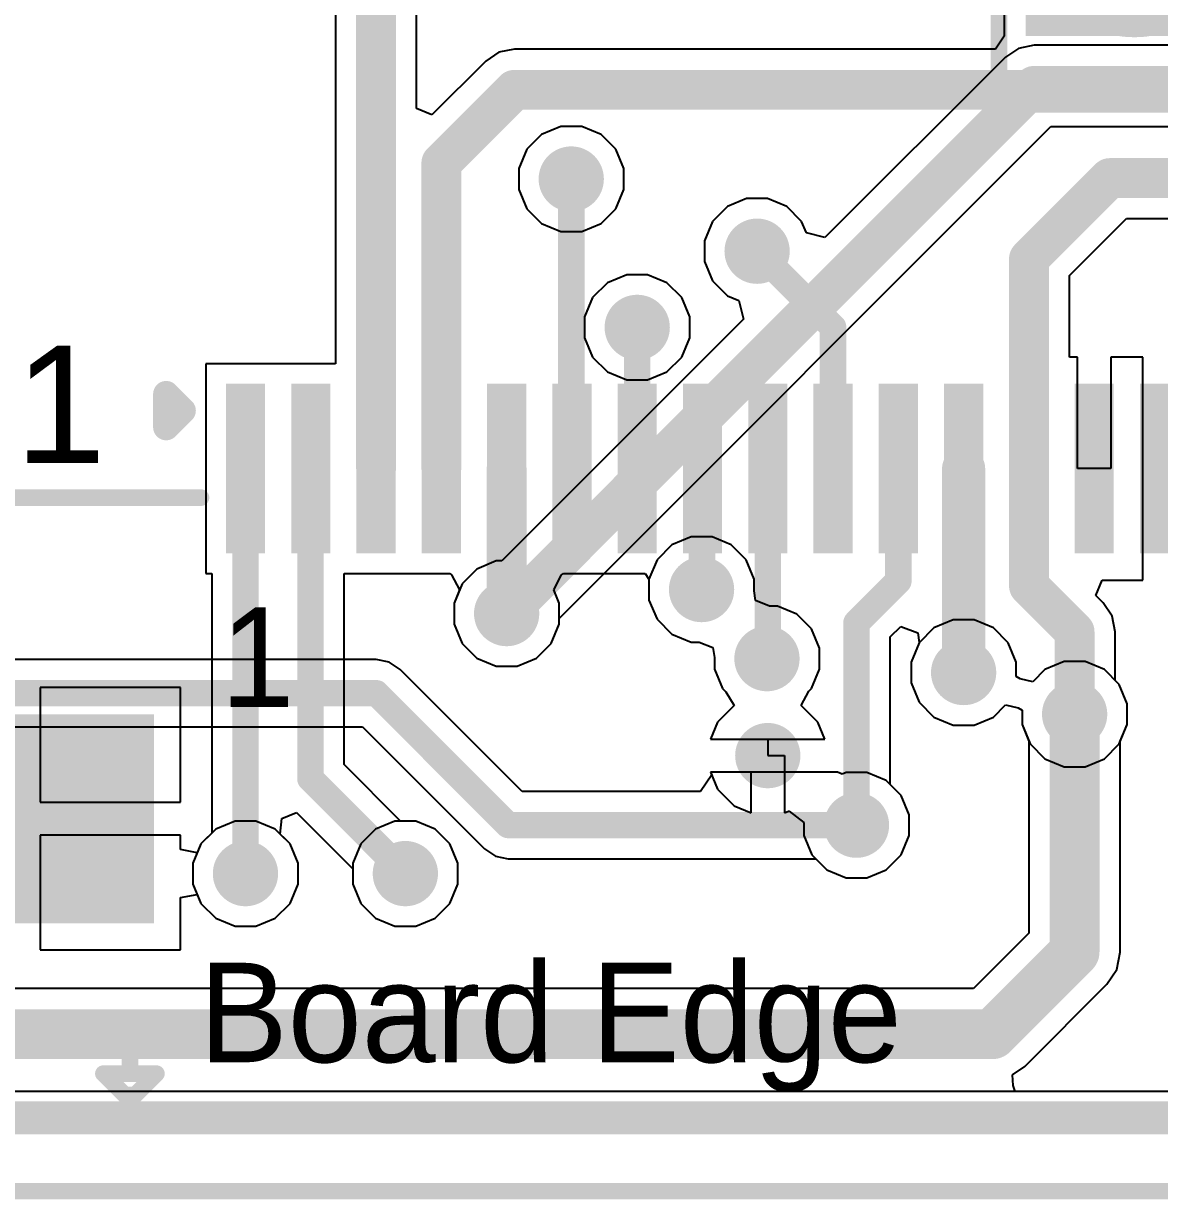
# Model space of a CAD drawing. Header units: millimetres. Extents: x 0 to 1.74, y -0.02 to 0.58.
# Drawn here: x 0.8878 to 1.2303, y -0.0246 to 0.3298 of the extents above; entities that cross this region are included whole.
import ezdxf

# ---------------------------------------------------------------- set-up
doc = ezdxf.new("R2010")
doc.units = ezdxf.units.MM
doc.header["$MEASUREMENT"] = 0
for name, color, linetype in [('BottomLayer', 5, 'Continuous'), ('BottomSolder', 6, 'Continuous'), ('Mechanical1', 6, 'Continuous'), ('Mechanical2', 216, 'Continuous'), ('PadHoleLayer', 156, 'Continuous'), ('TopLayer', 1, 'Continuous'), ('TopOverlay', 2, 'Continuous'), ('TopPaste', 8, 'Continuous'), ('TopSolder', 216, 'Continuous'), ('ViaHoleLayer', 16, 'Continuous')]:
    doc.layers.add(name, color=color, linetype=linetype)
doc.styles.add('Arial', font='arial.ttf', dxfattribs={"height": 0.2})

# ---------------------------------------------------------------- blocks, each defined once
blk = doc.blocks.new('ICS_43434_2')
at = {"layer": 'BottomSolder'}
h = blk.add_hatch(color=6, dxfattribs=at)
edge = h.paths.add_edge_path()
edge.add_arc((0, -0.02764), 0.02018, 0, 360)
at = {"layer": 'PadHoleLayer'}
h = blk.add_hatch(color=156, dxfattribs=at)
edge = h.paths.add_edge_path()
edge.add_arc((0, -0.02764), 0.02018, 0, 360)
at = {"layer": 'TopLayer'}
for points in [[(-0.04724, 0.06429), (-0.02362, 0.06429), (-0.02362, 0.04374), (-0.04724, 0.04374)], [(-0.01181, 0.06429), (0.01181, 0.06429), (0.01181, 0.04374), (-0.01181, 0.04374)], [(0.02362, 0.06429), (0.04724, 0.06429), (0.04724, 0.04374), (0.02362, 0.04374)], [(-0.04724, 0.03193), (-0.02362, 0.03193), (-0.02362, 0.01138), (-0.04724, 0.01138)], [(0.02362, 0.03193), (0.04724, 0.03193), (0.04724, 0.01138), (0.02362, 0.01138)], [(-0.00258, -0.05205), (0.00136, -0.05205), (0.00136, -0.05598), (-0.00258, -0.05598)]]:
    blk.add_hatch(color=1, dxfattribs=at).paths.add_polyline_path(points)
h = blk.add_hatch(color=1, dxfattribs=at)
edge = h.paths.add_edge_path()
edge.add_arc((0, -0.02764), 0.03199, 0, 360)
at = {"layer": 'TopPaste'}
for points in [[(-0.04528, 0.06232), (-0.02559, 0.06232), (-0.02559, 0.04571), (-0.04528, 0.04571)], [(-0.00984, 0.06232), (0.00984, 0.06232), (0.00984, 0.04571), (-0.00984, 0.04571)], [(0.02559, 0.06232), (0.04528, 0.06232), (0.04528, 0.04571), (0.02559, 0.04571)], [(-0.04528, 0.02996), (-0.02559, 0.02996), (-0.02559, 0.01335), (-0.04528, 0.01335)], [(0.02559, 0.02996), (0.04528, 0.02996), (0.04528, 0.01335), (0.02559, 0.01335)]]:
    blk.add_hatch(color=8, dxfattribs=at).paths.add_polyline_path(points)
at = {"layer": 'TopSolder'}
for points in [[(-0.04724, 0.06429), (-0.02362, 0.06429), (-0.02362, 0.04374), (-0.04724, 0.04374)], [(-0.01181, 0.06429), (0.01181, 0.06429), (0.01181, 0.04374), (-0.01181, 0.04374)], [(0.02362, 0.06429), (0.04724, 0.06429), (0.04724, 0.04374), (0.02362, 0.04374)], [(-0.04724, 0.03193), (-0.02362, 0.03193), (-0.02362, 0.01138), (-0.04724, 0.01138)], [(0.02362, 0.03193), (0.04724, 0.03193), (0.04724, 0.01138), (0.02362, 0.01138)]]:
    blk.add_hatch(color=216, dxfattribs=at).paths.add_polyline_path(points)
h = blk.add_hatch(color=216, dxfattribs=at)
edge = h.paths.add_edge_path()
edge.add_arc((0, -0.02764), 0.02018, 0, 360)
at = {"layer": 'TopOverlay', "const_width": 0.005}
for points in [[(0.05217, 0.06933), (-0.05217, 0.06933)], [(-0.05217, -0.06846), (-0.05217, 0.06933)], [(0.05217, -0.06846), (0.05217, 0.06933)], [(-0.058, 0.054), (-0.063, 0.059)], [(-0.063, 0.049), (-0.063, 0.059)], [(-0.063, 0.049), (-0.058, 0.054)], [(0.05217, -0.06846), (-0.05217, -0.06846)]]:
    blk.add_lwpolyline(points, dxfattribs=at)
at = {"layer": 'TopOverlay', "const_width": 0.0025}
for points in [[(-0.05342, 0.06933, 1), (-0.05092, 0.06933, 1)], [(-0.05342, 0.06933, 1), (-0.05092, 0.06933, 1)], [(0.05092, 0.06933, 1), (0.05342, 0.06933, 1)], [(0.05092, 0.06933, 1), (0.05342, 0.06933, 1)], [(-0.06425, 0.059, 1), (-0.06175, 0.059, 1)], [(-0.06425, 0.059, 1), (-0.06175, 0.059, 1)], [(-0.05925, 0.054, 1), (-0.05675, 0.054, 1)], [(-0.05925, 0.054, 1), (-0.05675, 0.054, 1)], [(-0.06425, 0.049, 1), (-0.06175, 0.049, 1)], [(-0.06425, 0.049, 1), (-0.06175, 0.049, 1)], [(-0.05342, -0.06846, 1), (-0.05092, -0.06846, 1)], [(-0.05342, -0.06846, 1), (-0.05092, -0.06846, 1)], [(0.05092, -0.06846, 1), (0.05342, -0.06846, 1)], [(0.05092, -0.06846, 1), (0.05342, -0.06846, 1)]]:
    blk.add_lwpolyline(points, format="xyb", close=True, dxfattribs=at)
blk = doc.blocks.new('AFC01_S15FCC_00_25')
at = {"layer": 'TopLayer'}
for points in [[(-0.13189, 0.02717), (-0.1437, 0.02717), (-0.1437, 0.07835), (-0.13189, 0.07835)], [(-0.1122, 0.02717), (-0.12402, 0.02717), (-0.12402, 0.07835), (-0.1122, 0.07835)], [(-0.09252, 0.02717), (-0.10433, 0.02717), (-0.10433, 0.07835), (-0.09252, 0.07835)], [(-0.07283, 0.02717), (-0.08465, 0.02717), (-0.08465, 0.07835), (-0.07283, 0.07835)], [(-0.05315, 0.02717), (-0.06496, 0.02717), (-0.06496, 0.07835), (-0.05315, 0.07835)], [(-0.03346, 0.02717), (-0.04528, 0.02717), (-0.04528, 0.07835), (-0.03346, 0.07835)], [(-0.01378, 0.02717), (-0.02559, 0.02717), (-0.02559, 0.07835), (-0.01378, 0.07835)], [(0.00591, 0.02717), (-0.00591, 0.02717), (-0.00591, 0.07835), (0.00591, 0.07835)], [(0.02559, 0.02717), (0.01378, 0.02717), (0.01378, 0.07835), (0.02559, 0.07835)], [(0.04528, 0.02717), (0.03346, 0.02717), (0.03346, 0.07835), (0.04528, 0.07835)], [(0.06496, 0.02717), (0.05315, 0.02717), (0.05315, 0.07835), (0.06496, 0.07835)], [(0.08465, 0.02717), (0.07283, 0.02717), (0.07283, 0.07835), (0.08465, 0.07835)], [(0.10433, 0.02717), (0.09252, 0.02717), (0.09252, 0.07835), (0.10433, 0.07835)], [(0.12402, 0.02717), (0.1122, 0.02717), (0.1122, 0.07835), (0.12402, 0.07835)], [(0.1437, 0.02717), (0.13189, 0.02717), (0.13189, 0.07835), (0.1437, 0.07835)], [(-0.16535, -0.08425), (-0.24409, -0.08425), (-0.24409, -0.02126), (-0.16535, -0.02126)], [(0.16535, -0.02126), (0.24409, -0.02126), (0.24409, -0.08425), (0.16535, -0.08425)]]:
    blk.add_hatch(color=1, dxfattribs=at).paths.add_polyline_path(points)
at = {"layer": 'TopPaste'}
for points in [[(-0.13189, 0.02717), (-0.1437, 0.02717), (-0.1437, 0.07835), (-0.13189, 0.07835)], [(-0.1122, 0.02717), (-0.12402, 0.02717), (-0.12402, 0.07835), (-0.1122, 0.07835)], [(-0.09252, 0.02717), (-0.10433, 0.02717), (-0.10433, 0.07835), (-0.09252, 0.07835)], [(-0.07283, 0.02717), (-0.08465, 0.02717), (-0.08465, 0.07835), (-0.07283, 0.07835)], [(-0.05315, 0.02717), (-0.06496, 0.02717), (-0.06496, 0.07835), (-0.05315, 0.07835)], [(-0.03346, 0.02717), (-0.04528, 0.02717), (-0.04528, 0.07835), (-0.03346, 0.07835)], [(-0.01378, 0.02717), (-0.02559, 0.02717), (-0.02559, 0.07835), (-0.01378, 0.07835)], [(0.00591, 0.02717), (-0.00591, 0.02717), (-0.00591, 0.07835), (0.00591, 0.07835)], [(0.02559, 0.02717), (0.01378, 0.02717), (0.01378, 0.07835), (0.02559, 0.07835)], [(0.04528, 0.02717), (0.03346, 0.02717), (0.03346, 0.07835), (0.04528, 0.07835)], [(0.06496, 0.02717), (0.05315, 0.02717), (0.05315, 0.07835), (0.06496, 0.07835)], [(0.08465, 0.02717), (0.07283, 0.02717), (0.07283, 0.07835), (0.08465, 0.07835)], [(0.10433, 0.02717), (0.09252, 0.02717), (0.09252, 0.07835), (0.10433, 0.07835)], [(0.12402, 0.02717), (0.1122, 0.02717), (0.1122, 0.07835), (0.12402, 0.07835)], [(0.1437, 0.02717), (0.13189, 0.02717), (0.13189, 0.07835), (0.1437, 0.07835)], [(-0.16535, -0.08425), (-0.24409, -0.08425), (-0.24409, -0.02126), (-0.16535, -0.02126)], [(0.16535, -0.02126), (0.24409, -0.02126), (0.24409, -0.08425), (0.16535, -0.08425)]]:
    blk.add_hatch(color=8, dxfattribs=at).paths.add_polyline_path(points)
at = {"layer": 'TopSolder'}
for points in [[(-0.13189, 0.02717), (-0.1437, 0.02717), (-0.1437, 0.07835), (-0.13189, 0.07835)], [(-0.1122, 0.02717), (-0.12402, 0.02717), (-0.12402, 0.07835), (-0.1122, 0.07835)], [(-0.09252, 0.02717), (-0.10433, 0.02717), (-0.10433, 0.07835), (-0.09252, 0.07835)], [(-0.07283, 0.02717), (-0.08465, 0.02717), (-0.08465, 0.07835), (-0.07283, 0.07835)], [(-0.05315, 0.02717), (-0.06496, 0.02717), (-0.06496, 0.07835), (-0.05315, 0.07835)], [(-0.03346, 0.02717), (-0.04528, 0.02717), (-0.04528, 0.07835), (-0.03346, 0.07835)], [(-0.01378, 0.02717), (-0.02559, 0.02717), (-0.02559, 0.07835), (-0.01378, 0.07835)], [(0.00591, 0.02717), (-0.00591, 0.02717), (-0.00591, 0.07835), (0.00591, 0.07835)], [(0.02559, 0.02717), (0.01378, 0.02717), (0.01378, 0.07835), (0.02559, 0.07835)], [(0.04528, 0.02717), (0.03346, 0.02717), (0.03346, 0.07835), (0.04528, 0.07835)], [(0.06496, 0.02717), (0.05315, 0.02717), (0.05315, 0.07835), (0.06496, 0.07835)], [(0.08465, 0.02717), (0.07283, 0.02717), (0.07283, 0.07835), (0.08465, 0.07835)], [(0.10433, 0.02717), (0.09252, 0.02717), (0.09252, 0.07835), (0.10433, 0.07835)], [(0.12402, 0.02717), (0.1122, 0.02717), (0.1122, 0.07835), (0.12402, 0.07835)], [(0.1437, 0.02717), (0.13189, 0.02717), (0.13189, 0.07835), (0.1437, 0.07835)], [(-0.16535, -0.08425), (-0.24409, -0.08425), (-0.24409, -0.02126), (-0.16535, -0.02126)], [(0.16535, -0.02126), (0.24409, -0.02126), (0.24409, -0.08425), (0.16535, -0.08425)]]:
    blk.add_hatch(color=216, dxfattribs=at).paths.add_polyline_path(points)
at = {"layer": 'Mechanical1', "const_width": 0.005}
blk.add_lwpolyline([(-0.23228, -0.165), (0.23228, -0.165)], dxfattribs=at)
at = {"layer": 'Mechanical1', "const_width": 0.0025}
for points in [[(-0.23353, -0.165, 1), (-0.23103, -0.165, 1)], [(0.23103, -0.165, 1), (0.23353, -0.165, 1)]]:
    blk.add_lwpolyline(points, format="xyb", close=True, dxfattribs=at)
at = {"layer": 'TopOverlay'}
for points, const_width in [([(-0.1617, 0.07522), (-0.1567, 0.07022)], 0.00787), ([(-0.1617, 0.06522), (-0.1617, 0.07522)], 0.00787), ([(-0.1617, 0.06522), (-0.1567, 0.07022)], 0.00787), ([(-0.23121, 0.044), (-0.15121, 0.044)], 0.005), ([(-0.23121, 0.001), (-0.23121, 0.044)], 0.005), ([(0.15121, 0.044), (0.23121, 0.044)], 0.005), ([(0.23121, 0.001), (0.23121, 0.044)], 0.005), ([(-0.17264, -0.12157), (-0.16564, -0.11457)], 0.005), ([(-0.16564, -0.11457), (-0.15764, -0.11457)], 0.005), ([(-0.17264, -0.12957), (-0.17264, -0.12157)], 0.005), ([(-0.18064, -0.12957), (-0.17421, -0.136)], 0.005), ([(-0.18064, -0.12957), (-0.17264, -0.12957)], 0.005), ([(-0.17264, -0.12957), (-0.16464, -0.12957)], 0.005), ([(-0.17106, -0.136), (-0.16464, -0.12957)], 0.005), ([(-0.17421, -0.136), (-0.17106, -0.136)], 0.005), ([(-0.21421, -0.143), (0.19828, -0.143)], 0.005)]:
    blk.add_lwpolyline(points, dxfattribs=dict(at, const_width=const_width))
for points, const_width in [([(-0.16367, 0.07522, 1), (-0.15973, 0.07522, 1)], 0.00394), ([(-0.16367, 0.07522, 1), (-0.15973, 0.07522, 1)], 0.00394), ([(-0.15867, 0.07022, 1), (-0.15473, 0.07022, 1)], 0.00394), ([(-0.15867, 0.07022, 1), (-0.15473, 0.07022, 1)], 0.00394), ([(-0.16367, 0.06522, 1), (-0.15973, 0.06522, 1)], 0.00394), ([(-0.16367, 0.06522, 1), (-0.15973, 0.06522, 1)], 0.00394), ([(-0.23246, 0.044, 1), (-0.22996, 0.044, 1)], 0.0025), ([(-0.23246, 0.044, 1), (-0.22996, 0.044, 1)], 0.0025), ([(-0.15246, 0.044, 1), (-0.14996, 0.044, 1)], 0.0025), ([(0.14996, 0.044, 1), (0.15246, 0.044, 1)], 0.0025), ([(0.22996, 0.044, 1), (0.23246, 0.044, 1)], 0.0025), ([(0.22996, 0.044, 1), (0.23246, 0.044, 1)], 0.0025), ([(-0.23246, 0.001, 1), (-0.22996, 0.001, 1)], 0.0025), ([(0.22996, 0.001, 1), (0.23246, 0.001, 1)], 0.0025), ([(-0.16689, -0.11457, 1), (-0.16439, -0.11457, 1)], 0.0025), ([(-0.16689, -0.11457, 1), (-0.16439, -0.11457, 1)], 0.0025), ([(-0.15889, -0.11457, 1), (-0.15639, -0.11457, 1)], 0.0025), ([(-0.17389, -0.12157, 1), (-0.17139, -0.12157, 1)], 0.0025), ([(-0.17389, -0.12157, 1), (-0.17139, -0.12157, 1)], 0.0025), ([(-0.18189, -0.12957, 1), (-0.17939, -0.12957, 1)], 0.0025), ([(-0.18189, -0.12957, 1), (-0.17939, -0.12957, 1)], 0.0025), ([(-0.17389, -0.12957, 1), (-0.17139, -0.12957, 1)], 0.0025), ([(-0.17389, -0.12957, 1), (-0.17139, -0.12957, 1)], 0.0025), ([(-0.17389, -0.12957, 1), (-0.17139, -0.12957, 1)], 0.0025), ([(-0.16589, -0.12957, 1), (-0.16339, -0.12957, 1)], 0.0025), ([(-0.16589, -0.12957, 1), (-0.16339, -0.12957, 1)], 0.0025), ([(-0.17546, -0.136, 1), (-0.17296, -0.136, 1)], 0.0025), ([(-0.17546, -0.136, 1), (-0.17296, -0.136, 1)], 0.0025), ([(-0.17231, -0.136, 1), (-0.16981, -0.136, 1)], 0.0025), ([(-0.17231, -0.136, 1), (-0.16981, -0.136, 1)], 0.0025), ([(-0.21546, -0.143, 1), (-0.21296, -0.143, 1)], 0.0025), ([(0.19703, -0.143, 1), (0.19953, -0.143, 1)], 0.0025)]:
    blk.add_lwpolyline(points, format="xyb", close=True, dxfattribs=dict(at, const_width=const_width))
for s, p in [('1', (-0.14531, -0.0191)), ('Board Edge ', (-0.15179, -0.12614))]:
    blk.add_text(s, height=0.03, dxfattribs=at).set_placement(p)

msp = doc.modelspace()

# ---------------------------------------------------------------- hatches: boundary and pattern name
at = {"layer": 'BottomLayer'}
h = msp.add_hatch(color=5, dxfattribs=at)
edge = h.paths.add_edge_path()
edge.add_arc((1.05295, 0.28292), 0.00984, 0, 360)
h = msp.add_hatch(color=5, dxfattribs=at)
edge = h.paths.add_edge_path()
edge.add_arc((1.10899, 0.26117), 0.00984, 0, 360)
h = msp.add_hatch(color=5, dxfattribs=at)
edge = h.paths.add_edge_path()
edge.add_arc((1.07284, 0.23821), 0.00984, 0, 360)
h = msp.add_hatch(color=5, dxfattribs=at)
edge = h.paths.add_edge_path()
edge.add_arc((1.09224, 0.15921), 0.00984, 0, 360)
h = msp.add_hatch(color=5, dxfattribs=at)
edge = h.paths.add_edge_path()
edge.add_arc((1.03347, 0.15197), 0.00984, 0, 360)
h = msp.add_hatch(color=5, dxfattribs=at)
edge = h.paths.add_edge_path()
edge.add_arc((1.11196, 0.13839), 0.00984, 0, 360)
h = msp.add_hatch(color=5, dxfattribs=at)
edge = h.paths.add_edge_path()
edge.add_arc((1.17126, 0.13421), 0.00984, 0, 360)
h = msp.add_hatch(color=5, dxfattribs=at)
edge = h.paths.add_edge_path()
edge.add_arc((1.20473, 0.12165), 0.00984, 0, 360)
h = msp.add_hatch(color=5, dxfattribs=at)
edge = h.paths.add_edge_path()
edge.add_arc((1.11221, 0.10917), 0.00984, 0, 360)
h = msp.add_hatch(color=5, dxfattribs=at)
edge = h.paths.add_edge_path()
edge.add_arc((1.13895, 0.08821), 0.00984, 0, 360)
h = msp.add_hatch(color=5, dxfattribs=at)
edge = h.paths.add_edge_path()
edge.add_arc((0.95472, 0.07361), 0.00984, 0, 360)
h = msp.add_hatch(color=5, dxfattribs=at)
edge = h.paths.add_edge_path()
edge.add_arc((1.00293, 0.07361), 0.00984, 0, 360)
at = {"layer": 'BottomSolder'}
h = msp.add_hatch(color=6, dxfattribs=at)
edge = h.paths.add_edge_path()
edge.add_arc((1.05295, 0.28292), 0.00591, 0, 360)
h = msp.add_hatch(color=6, dxfattribs=at)
edge = h.paths.add_edge_path()
edge.add_arc((1.10899, 0.26117), 0.00591, 0, 360)
h = msp.add_hatch(color=6, dxfattribs=at)
edge = h.paths.add_edge_path()
edge.add_arc((1.07284, 0.23821), 0.00591, 0, 360)
h = msp.add_hatch(color=6, dxfattribs=at)
edge = h.paths.add_edge_path()
edge.add_arc((1.09224, 0.15921), 0.00591, 0, 360)
h = msp.add_hatch(color=6, dxfattribs=at)
edge = h.paths.add_edge_path()
edge.add_arc((1.03347, 0.15197), 0.00591, 0, 360)
h = msp.add_hatch(color=6, dxfattribs=at)
edge = h.paths.add_edge_path()
edge.add_arc((1.11196, 0.13839), 0.00591, 0, 360)
h = msp.add_hatch(color=6, dxfattribs=at)
edge = h.paths.add_edge_path()
edge.add_arc((1.17126, 0.13421), 0.00591, 0, 360)
h = msp.add_hatch(color=6, dxfattribs=at)
edge = h.paths.add_edge_path()
edge.add_arc((1.20473, 0.12165), 0.00591, 0, 360)
h = msp.add_hatch(color=6, dxfattribs=at)
edge = h.paths.add_edge_path()
edge.add_arc((1.11221, 0.10917), 0.00591, 0, 360)
h = msp.add_hatch(color=6, dxfattribs=at)
edge = h.paths.add_edge_path()
edge.add_arc((1.13895, 0.08821), 0.00591, 0, 360)
h = msp.add_hatch(color=6, dxfattribs=at)
edge = h.paths.add_edge_path()
edge.add_arc((0.95472, 0.07361), 0.00591, 0, 360)
h = msp.add_hatch(color=6, dxfattribs=at)
edge = h.paths.add_edge_path()
edge.add_arc((1.00293, 0.07361), 0.00591, 0, 360)
at = {"layer": 'TopLayer'}
msp.add_hatch(color=1, dxfattribs=at).paths.add_polyline_path([(1.19, 0.326), (1.255, 0.326), (1.255, 0.362), (1.19, 0.362)])
h = msp.add_hatch(color=1, dxfattribs=at)
edge = h.paths.add_edge_path()
edge.add_arc((1.05295, 0.28292), 0.00984, 0, 360)
h = msp.add_hatch(color=1, dxfattribs=at)
edge = h.paths.add_edge_path()
edge.add_arc((1.10899, 0.26117), 0.00984, 0, 360)
h = msp.add_hatch(color=1, dxfattribs=at)
edge = h.paths.add_edge_path()
edge.add_arc((1.07284, 0.23821), 0.00984, 0, 360)
h = msp.add_hatch(color=1, dxfattribs=at)
edge = h.paths.add_edge_path()
edge.add_arc((1.09224, 0.15921), 0.00984, 0, 360)
h = msp.add_hatch(color=1, dxfattribs=at)
edge = h.paths.add_edge_path()
edge.add_arc((1.03347, 0.15197), 0.00984, 0, 360)
h = msp.add_hatch(color=1, dxfattribs=at)
edge = h.paths.add_edge_path()
edge.add_arc((1.11196, 0.13839), 0.00984, 0, 360)
h = msp.add_hatch(color=1, dxfattribs=at)
edge = h.paths.add_edge_path()
edge.add_arc((1.17126, 0.13421), 0.00984, 0, 360)
h = msp.add_hatch(color=1, dxfattribs=at)
edge = h.paths.add_edge_path()
edge.add_arc((1.20473, 0.12165), 0.00984, 0, 360)
h = msp.add_hatch(color=1, dxfattribs=at)
edge = h.paths.add_edge_path()
edge.add_arc((1.11221, 0.10917), 0.00984, 0, 360)
h = msp.add_hatch(color=1, dxfattribs=at)
edge = h.paths.add_edge_path()
edge.add_arc((1.13895, 0.08821), 0.00984, 0, 360)
h = msp.add_hatch(color=1, dxfattribs=at)
edge = h.paths.add_edge_path()
edge.add_arc((0.95472, 0.07361), 0.00984, 0, 360)
h = msp.add_hatch(color=1, dxfattribs=at)
edge = h.paths.add_edge_path()
edge.add_arc((1.00293, 0.07361), 0.00984, 0, 360)
at = {"layer": 'TopSolder'}
h = msp.add_hatch(color=216, dxfattribs=at)
edge = h.paths.add_edge_path()
edge.add_arc((1.05295, 0.28292), 0.00591, 0, 360)
h = msp.add_hatch(color=216, dxfattribs=at)
edge = h.paths.add_edge_path()
edge.add_arc((1.10899, 0.26117), 0.00591, 0, 360)
h = msp.add_hatch(color=216, dxfattribs=at)
edge = h.paths.add_edge_path()
edge.add_arc((1.07284, 0.23821), 0.00591, 0, 360)
h = msp.add_hatch(color=216, dxfattribs=at)
edge = h.paths.add_edge_path()
edge.add_arc((1.09224, 0.15921), 0.00591, 0, 360)
h = msp.add_hatch(color=216, dxfattribs=at)
edge = h.paths.add_edge_path()
edge.add_arc((1.03347, 0.15197), 0.00591, 0, 360)
h = msp.add_hatch(color=216, dxfattribs=at)
edge = h.paths.add_edge_path()
edge.add_arc((1.11196, 0.13839), 0.00591, 0, 360)
h = msp.add_hatch(color=216, dxfattribs=at)
edge = h.paths.add_edge_path()
edge.add_arc((1.17126, 0.13421), 0.00591, 0, 360)
h = msp.add_hatch(color=216, dxfattribs=at)
edge = h.paths.add_edge_path()
edge.add_arc((1.20473, 0.12165), 0.00591, 0, 360)
h = msp.add_hatch(color=216, dxfattribs=at)
edge = h.paths.add_edge_path()
edge.add_arc((1.11221, 0.10917), 0.00591, 0, 360)
h = msp.add_hatch(color=216, dxfattribs=at)
edge = h.paths.add_edge_path()
edge.add_arc((1.13895, 0.08821), 0.00591, 0, 360)
h = msp.add_hatch(color=216, dxfattribs=at)
edge = h.paths.add_edge_path()
edge.add_arc((0.95472, 0.07361), 0.00591, 0, 360)
h = msp.add_hatch(color=216, dxfattribs=at)
edge = h.paths.add_edge_path()
edge.add_arc((1.00293, 0.07361), 0.00591, 0, 360)
at = {"layer": 'ViaHoleLayer'}
h = msp.add_hatch(color=16, dxfattribs=at)
edge = h.paths.add_edge_path()
edge.add_arc((1.05295, 0.28292), 0.00591, 0, 360)
h = msp.add_hatch(color=16, dxfattribs=at)
edge = h.paths.add_edge_path()
edge.add_arc((1.10899, 0.26117), 0.00591, 0, 360)
h = msp.add_hatch(color=16, dxfattribs=at)
edge = h.paths.add_edge_path()
edge.add_arc((1.07284, 0.23821), 0.00591, 0, 360)
h = msp.add_hatch(color=16, dxfattribs=at)
edge = h.paths.add_edge_path()
edge.add_arc((1.09224, 0.15921), 0.00591, 0, 360)
h = msp.add_hatch(color=16, dxfattribs=at)
edge = h.paths.add_edge_path()
edge.add_arc((1.03347, 0.15197), 0.00591, 0, 360)
h = msp.add_hatch(color=16, dxfattribs=at)
edge = h.paths.add_edge_path()
edge.add_arc((1.11196, 0.13839), 0.00591, 0, 360)
h = msp.add_hatch(color=16, dxfattribs=at)
edge = h.paths.add_edge_path()
edge.add_arc((1.17126, 0.13421), 0.00591, 0, 360)
h = msp.add_hatch(color=16, dxfattribs=at)
edge = h.paths.add_edge_path()
edge.add_arc((1.20473, 0.12165), 0.00591, 0, 360)
h = msp.add_hatch(color=16, dxfattribs=at)
edge = h.paths.add_edge_path()
edge.add_arc((1.11221, 0.10917), 0.00591, 0, 360)
h = msp.add_hatch(color=16, dxfattribs=at)
edge = h.paths.add_edge_path()
edge.add_arc((1.13895, 0.08821), 0.00591, 0, 360)
h = msp.add_hatch(color=16, dxfattribs=at)
edge = h.paths.add_edge_path()
edge.add_arc((0.95472, 0.07361), 0.00591, 0, 360)
h = msp.add_hatch(color=16, dxfattribs=at)
edge = h.paths.add_edge_path()
edge.add_arc((1.00293, 0.07361), 0.00591, 0, 360)

# ---------------------------------------------------------------- linework, layer by layer
at = {"layer": 'BottomLayer'}
for p, q in [((1.19249, 0.32324), (1.18781, 0.3223)), ((1.28973, 0.32324), (1.19249, 0.32324)), ((1.18384, 0.31965), (1.12945, 0.26527)), ((1.18781, 0.3223), (1.18384, 0.31965)), ((1.0498, 0.29877), (1.04398, 0.29635)), ((1.04931, 0.15051), (1.19756, 0.29876)), ((1.0561, 0.29877), (1.0498, 0.29877)), ((1.06193, 0.29635), (1.0561, 0.29877)), ((1.19756, 0.29876), (1.2948, 0.29876)), ((1.04398, 0.29635), (1.03952, 0.2919)), ((1.06638, 0.2919), (1.06193, 0.29635)), ((1.03952, 0.2919), (1.03711, 0.28607)), ((1.0688, 0.28607), (1.06638, 0.2919)), ((1.03711, 0.28607), (1.03711, 0.27977)), ((1.0688, 0.27977), (1.0688, 0.28607)), ((1.03711, 0.27977), (1.03952, 0.27395)), ((1.06638, 0.27395), (1.0688, 0.27977)), ((1.10584, 0.27702), (1.10002, 0.27461)), ((1.11214, 0.27702), (1.10584, 0.27702)), ((1.11797, 0.27461), (1.11214, 0.27702)), ((1.03952, 0.27395), (1.04398, 0.26949)), ((1.06193, 0.26949), (1.06638, 0.27395)), ((1.10002, 0.27461), (1.09556, 0.27015)), ((1.12242, 0.27015), (1.11797, 0.27461)), ((1.04398, 0.26949), (1.0498, 0.26708)), ((1.0561, 0.26708), (1.06193, 0.26949)), ((1.09556, 0.27015), (1.09315, 0.26433)), ((1.12384, 0.26672), (1.12242, 0.27015)), ((1.0498, 0.26708), (1.0561, 0.26708)), ((1.12945, 0.26527), (1.12384, 0.26672)), ((1.09315, 0.26433), (1.09315, 0.25802)), ((1.09315, 0.25802), (1.09556, 0.2522)), ((1.06386, 0.25164), (1.0594, 0.24719)), ((1.06968, 0.25406), (1.06386, 0.25164)), ((1.07599, 0.25406), (1.06968, 0.25406)), ((1.08181, 0.25164), (1.07599, 0.25406)), ((1.08627, 0.24719), (1.08181, 0.25164)), ((1.09556, 0.2522), (1.10002, 0.24774)), ((1.0594, 0.24719), (1.05699, 0.24137)), ((1.08868, 0.24137), (1.08627, 0.24719)), ((1.10002, 0.24774), (1.10344, 0.24633)), ((1.10344, 0.24633), (1.1049, 0.24071)), ((1.05699, 0.24137), (1.05699, 0.23506)), ((1.08868, 0.23506), (1.08868, 0.24137)), ((1.1049, 0.24071), (1.032, 0.16782)), ((1.05699, 0.23506), (1.0594, 0.22924)), ((1.08627, 0.22924), (1.08868, 0.23506)), ((1.0594, 0.22924), (1.06386, 0.22478)), ((1.08181, 0.22478), (1.08627, 0.22924)), ((1.06386, 0.22478), (1.06968, 0.22237)), ((1.07599, 0.22237), (1.08181, 0.22478)), ((1.06968, 0.22237), (1.07599, 0.22237)), ((1.08909, 0.17506), (1.08326, 0.17264)), ((1.09539, 0.17506), (1.08909, 0.17506)), ((1.10121, 0.17264), (1.09539, 0.17506)), ((1.08326, 0.17264), (1.07881, 0.16819)), ((1.10567, 0.16819), (1.10121, 0.17264)), ((1.03031, 0.16782), (1.02449, 0.1654)), ((1.032, 0.16782), (1.03031, 0.16782)), ((1.07881, 0.16819), (1.07639, 0.16237)), ((1.10808, 0.16237), (1.10567, 0.16819)), ((1.02449, 0.1654), (1.02003, 0.16095)), ((1.02003, 0.16095), (1.01762, 0.15513)), ((1.07639, 0.16237), (1.07639, 0.15606)), ((1.10808, 0.15885), (1.10808, 0.16237)), ((1.07639, 0.15606), (1.07881, 0.15024)), ((1.10855, 0.15588), (1.10808, 0.15885)), ((1.01762, 0.15513), (1.01762, 0.14882)), ((1.1127, 0.15423), (1.10855, 0.15588)), ((1.11511, 0.15423), (1.1127, 0.15423)), ((1.12093, 0.15182), (1.11511, 0.15423)), ((1.04931, 0.14882), (1.04931, 0.15051)), ((1.07881, 0.15024), (1.08326, 0.14578)), ((1.12539, 0.14736), (1.12093, 0.15182)), ((1.16811, 0.15006), (1.16229, 0.14764)), ((1.17441, 0.15006), (1.16811, 0.15006)), ((1.18023, 0.14764), (1.17441, 0.15006)), ((1.01762, 0.14882), (1.02003, 0.143)), ((1.0469, 0.143), (1.04931, 0.14882)), ((1.08326, 0.14578), (1.08909, 0.14337)), ((1.1278, 0.14154), (1.12539, 0.14736)), ((1.16229, 0.14764), (1.15783, 0.14319)), ((1.18469, 0.14319), (1.18023, 0.14764)), ((1.02003, 0.143), (1.02449, 0.13854)), ((1.04244, 0.13854), (1.0469, 0.143)), ((1.08909, 0.14337), (1.0915, 0.14337)), ((1.0915, 0.14337), (1.09565, 0.14172)), ((1.15783, 0.14319), (1.15542, 0.13737)), ((1.1871, 0.13737), (1.18469, 0.14319)), ((1.02449, 0.13854), (1.03031, 0.13613)), ((1.03662, 0.13613), (1.04244, 0.13854)), ((1.09565, 0.14172), (1.09612, 0.13875)), ((1.09612, 0.13875), (1.09612, 0.13524)), ((1.1278, 0.13524), (1.1278, 0.14154)), ((0.99417, 0.13813), (0.86824, 0.13813)), ((0.99804, 0.13736), (0.99417, 0.13813)), ((1.00133, 0.13516), (0.99804, 0.13736)), ((1.03815, 0.09835), (1.00133, 0.13516)), ((1.03031, 0.13613), (1.03662, 0.13613)), ((1.09612, 0.13524), (1.09853, 0.12941)), ((1.12539, 0.12941), (1.1278, 0.13524)), ((1.15542, 0.13737), (1.15542, 0.13106)), ((1.1871, 0.13297), (1.1871, 0.13737)), ((1.19575, 0.13509), (1.1921, 0.13144)), ((1.20157, 0.1375), (1.19575, 0.13509)), ((1.20788, 0.1375), (1.20157, 0.1375)), ((1.2137, 0.13509), (1.20788, 0.1375)), ((1.21816, 0.13063), (1.2137, 0.13509)), ((1.18828, 0.13231), (1.1871, 0.13297)), ((1.1921, 0.13144), (1.18828, 0.13231)), ((1.09853, 0.12941), (1.0996, 0.12834)), ((1.0996, 0.12834), (1.1021, 0.1243)), ((1.12231, 0.1243), (1.12456, 0.12858)), ((1.12456, 0.12858), (1.12539, 0.12941)), ((1.15542, 0.13106), (1.15783, 0.12524)), ((1.22057, 0.12481), (1.21816, 0.13063)), ((1.1021, 0.1243), (1.09708, 0.11928)), ((1.12733, 0.11928), (1.12231, 0.1243)), ((1.15783, 0.12524), (1.16229, 0.12078)), ((1.18023, 0.12078), (1.18388, 0.12443)), ((1.18388, 0.12443), (1.1877, 0.12356)), ((1.22057, 0.1185), (1.22057, 0.12481)), ((1.16229, 0.12078), (1.16811, 0.11837)), ((1.17441, 0.11837), (1.18023, 0.12078)), ((1.1877, 0.12356), (1.18888, 0.1229)), ((1.18888, 0.1229), (1.18888, 0.1185)), ((0.81641, 0.11787), (0.98997, 0.11787)), ((0.98997, 0.11787), (1.02679, 0.08105)), ((1.09708, 0.11928), (1.09496, 0.11417)), ((1.12945, 0.11417), (1.12733, 0.11928)), ((1.16811, 0.11837), (1.17441, 0.11837)), ((1.18888, 0.1185), (1.19096, 0.11349)), ((1.21849, 0.11349), (1.22057, 0.1185)), ((1.09496, 0.11417), (1.12945, 0.11417)), ((1.19096, 0.11349), (1.19096, 0.05569)), ((1.21849, 0.04999), (1.21849, 0.11349)), ((1.09531, 0.10335), (1.09197, 0.09835)), ((1.13325, 0.10417), (1.09496, 0.10417)), ((1.09496, 0.10417), (1.09531, 0.10335)), ((1.1346, 0.10356), (1.13325, 0.10417)), ((1.1358, 0.10406), (1.1346, 0.10356)), ((1.1421, 0.10406), (1.1358, 0.10406)), ((1.14793, 0.10164), (1.1421, 0.10406)), ((1.15238, 0.09719), (1.14793, 0.10164)), ((1.09197, 0.09835), (1.03815, 0.09835)), ((1.1548, 0.09137), (1.15238, 0.09719)), ((0.95157, 0.08946), (0.94575, 0.08705)), ((0.95788, 0.08946), (0.95157, 0.08946)), ((0.9637, 0.08705), (0.95788, 0.08946)), ((0.99978, 0.08946), (0.99396, 0.08705)), ((1.00608, 0.08946), (0.99978, 0.08946)), ((1.01191, 0.08705), (1.00608, 0.08946)), ((1.1548, 0.08506), (1.1548, 0.09137)), ((0.94575, 0.08705), (0.94129, 0.08259)), ((0.96816, 0.08259), (0.9637, 0.08705)), ((0.99396, 0.08705), (0.9895, 0.08259)), ((1.01636, 0.08259), (1.01191, 0.08705)), ((1.15238, 0.07924), (1.1548, 0.08506)), ((0.94129, 0.08259), (0.93888, 0.07677)), ((0.97057, 0.07677), (0.96816, 0.08259)), ((0.9895, 0.08259), (0.98709, 0.07677)), ((1.01878, 0.07677), (1.01636, 0.08259)), ((1.02679, 0.08105), (1.03008, 0.07885)), ((1.03008, 0.07885), (1.03395, 0.07808)), ((1.03395, 0.07808), (1.12668, 0.07808)), ((1.12668, 0.07808), (1.12998, 0.07478)), ((1.14793, 0.07478), (1.15238, 0.07924)), ((0.93888, 0.07677), (0.93888, 0.07046)), ((0.97057, 0.07046), (0.97057, 0.07677)), ((0.98709, 0.07677), (0.98709, 0.07046)), ((1.01878, 0.07046), (1.01878, 0.07677)), ((1.12998, 0.07478), (1.1358, 0.07237)), ((1.1421, 0.07237), (1.14793, 0.07478)), ((1.1358, 0.07237), (1.1421, 0.07237)), ((0.93888, 0.07046), (0.94129, 0.06464)), ((0.96816, 0.06464), (0.97057, 0.07046)), ((0.98709, 0.07046), (0.9895, 0.06464)), ((1.01636, 0.06464), (1.01878, 0.07046)), ((0.94129, 0.06464), (0.94575, 0.06018)), ((0.9637, 0.06018), (0.96816, 0.06464)), ((0.9895, 0.06464), (0.99396, 0.06018)), ((1.01191, 0.06018), (1.01636, 0.06464)), ((0.94575, 0.06018), (0.95157, 0.05777)), ((0.95157, 0.05777), (0.95788, 0.05777)), ((0.95788, 0.05777), (0.9637, 0.06018)), ((0.99396, 0.06018), (0.99978, 0.05777)), ((0.99978, 0.05777), (1.00608, 0.05777)), ((1.00608, 0.05777), (1.01191, 0.06018)), ((1.19096, 0.05569), (1.17425, 0.03898)), ((1.21744, 0.04472), (1.21849, 0.04999)), ((1.21849, 0.04999), (1.21849, 0.04999)), ((1.21446, 0.04025), (1.21744, 0.04472)), ((1.18969, 0.01548), (1.21446, 0.04025)), ((1.17425, 0.03898), (0.86782, 0.03898)), ((1.18597, 0.013), (1.18969, 0.01548)), ((1.18618, 0.00978), (1.18597, 0.013)), ((1.1868, 0.008), (1.18618, 0.00978)), ((1.487, 0.008), (1.1868, 0.008))]:
    msp.add_line(p, q, dxfattribs=at)
for points, const_width in [([(1.03347, 0.15197), (1.19249, 0.311)], 0.012), ([(1.19249, 0.311), (1.2948, 0.311)], 0.012), ([(0.81641, 0.128), (0.99417, 0.128)], 0.00787), ([(0.99417, 0.128), (1.03395, 0.08821)], 0.00787), ([(1.20473, 0.04999), (1.20473, 0.12165)], 0.015), ([(1.03395, 0.08821), (1.13895, 0.08821)], 0.00787), ([(1.17995, 0.02521), (1.20473, 0.04999)], 0.015), ([(0.86212, 0.02521), (1.17995, 0.02521)], 0.015)]:
    msp.add_lwpolyline(points, dxfattribs=dict(at, const_width=const_width))
for points, const_width in [([(1.18949, 0.311, 1), (1.19549, 0.311, 1)], 0.006), ([(1.18949, 0.311, 1), (1.19549, 0.311, 1)], 0.006), ([(1.03047, 0.15197, 1), (1.03647, 0.15197, 1)], 0.006), ([(0.9922, 0.128, 1), (0.99614, 0.128, 1)], 0.00394), ([(0.9922, 0.128, 1), (0.99614, 0.128, 1)], 0.00394), ([(1.20097, 0.12165, 1), (1.20847, 0.12165, 1)], 0.0075), ([(1.03198, 0.08821, 1), (1.03592, 0.08821, 1)], 0.00394), ([(1.03198, 0.08821, 1), (1.03592, 0.08821, 1)], 0.00394), ([(1.13698, 0.08821, 1), (1.14092, 0.08821, 1)], 0.00394), ([(1.20097, 0.04999, 1), (1.20847, 0.04999, 1)], 0.0075), ([(1.20097, 0.04999, 1), (1.20847, 0.04999, 1)], 0.0075), ([(1.1762, 0.02521, 1), (1.1837, 0.02521, 1)], 0.0075), ([(1.1762, 0.02521, 1), (1.1837, 0.02521, 1)], 0.0075)]:
    msp.add_lwpolyline(points, format="xyb", close=True, dxfattribs=dict(at, const_width=const_width))
at = {"layer": 'Mechanical2', "const_width": 0.01}
msp.add_lwpolyline([(0, 0), (1.49606, 0)], dxfattribs=at)
at = {"layer": 'TopLayer'}
for p, q in [((0.98186, 0.40799), (0.98186, 0.22726)), ((1.00633, 0.30417), (1.00633, 0.40292)), ((1.18351, 0.34967), (1.18351, 0.326)), ((1.18351, 0.326), (1.18087, 0.32205)), ((1.03113, 0.32112), (1.02716, 0.31847)), ((1.03581, 0.32205), (1.03113, 0.32112)), ((1.18087, 0.32205), (1.03581, 0.32205)), ((1.02716, 0.31847), (1.01095, 0.30225)), ((1.01095, 0.30225), (1.00633, 0.30417)), ((1.20318, 0.2538), (1.22036, 0.27098)), ((1.22036, 0.27098), (1.28943, 0.27098)), ((1.20318, 0.22926), (1.20318, 0.2538)), ((0.98186, 0.22726), (0.94282, 0.22726)), ((0.94282, 0.22726), (0.94282, 0.16408)), ((1.20563, 0.22926), (1.20318, 0.22926)), ((1.20563, 0.19567), (1.20563, 0.22926)), ((1.22532, 0.22926), (1.21563, 0.22926)), ((1.21563, 0.22926), (1.21563, 0.19567)), ((1.22532, 0.19567), (1.22532, 0.22926)), ((1.21563, 0.19567), (1.20563, 0.19567)), ((1.22532, 0.16208), (1.22532, 0.19567)), ((0.94282, 0.16408), (0.94453, 0.16408)), ((0.94453, 0.16408), (0.94453, 0.08582)), ((0.9845, 0.10646), (0.9845, 0.16408)), ((0.9845, 0.16408), (1.01633, 0.16408)), ((1.01633, 0.16408), (1.01688, 0.16362)), ((1.01688, 0.16362), (1.01926, 0.15908)), ((1.04767, 0.15908), (1.05005, 0.16362)), ((1.05005, 0.16362), (1.0506, 0.16408)), ((1.0506, 0.16408), (1.07525, 0.16408)), ((1.07525, 0.16408), (1.07639, 0.16237)), ((1.07639, 0.16237), (1.07639, 0.15606)), ((1.21109, 0.15746), (1.213, 0.16208)), ((1.213, 0.16208), (1.22532, 0.16208)), ((1.01926, 0.15908), (1.01762, 0.15513)), ((1.04931, 0.15513), (1.04767, 0.15908)), ((1.07639, 0.15606), (1.07881, 0.15024)), ((1.21338, 0.15517), (1.21109, 0.15746)), ((1.01762, 0.15513), (1.01762, 0.14882)), ((1.04931, 0.14882), (1.04931, 0.15513)), ((1.21603, 0.1512), (1.21338, 0.15517)), ((1.07881, 0.15024), (1.08326, 0.14578)), ((1.21696, 0.14652), (1.21603, 0.1512)), ((1.01762, 0.14882), (1.02003, 0.143)), ((1.0469, 0.143), (1.04931, 0.14882)), ((1.08326, 0.14578), (1.08909, 0.14337)), ((1.14915, 0.14493), (1.15233, 0.14812)), ((1.15233, 0.14812), (1.15745, 0.14618)), ((1.15745, 0.14618), (1.15782, 0.14323)), ((1.21696, 0.13182), (1.21696, 0.14652)), ((1.02003, 0.143), (1.02449, 0.13854)), ((1.04244, 0.13854), (1.0469, 0.143)), ((1.08909, 0.14337), (1.0915, 0.14337)), ((1.0915, 0.14337), (1.09565, 0.14172)), ((1.14915, 0.10042), (1.14915, 0.14493)), ((1.15781, 0.14315), (1.15542, 0.13737)), ((1.15782, 0.14323), (1.15781, 0.14315)), ((1.02449, 0.13854), (1.03031, 0.13613)), ((1.03662, 0.13613), (1.04244, 0.13854)), ((1.09565, 0.14172), (1.09612, 0.13875)), ((1.09612, 0.13875), (1.09612, 0.13524)), ((1.03031, 0.13613), (1.03662, 0.13613)), ((1.09612, 0.13524), (1.09853, 0.12941)), ((1.15542, 0.13737), (1.15542, 0.13106)), ((1.21816, 0.13063), (1.21696, 0.13182)), ((0.93517, 0.12965), (0.8928, 0.12965)), ((0.8928, 0.12965), (0.8928, 0.09516)), ((0.93517, 0.09516), (0.93517, 0.12965)), ((1.09853, 0.12941), (1.0996, 0.12834)), ((1.0996, 0.12834), (1.1021, 0.1243)), ((1.15542, 0.13106), (1.15783, 0.12524)), ((1.22057, 0.12481), (1.21816, 0.13063)), ((1.1021, 0.1243), (1.09708, 0.11928)), ((1.15783, 0.12524), (1.16229, 0.12078)), ((1.18023, 0.12078), (1.18388, 0.12443)), ((1.18388, 0.12443), (1.1877, 0.12356)), ((1.22057, 0.1185), (1.22057, 0.12481)), ((1.16229, 0.12078), (1.16811, 0.11837)), ((1.17441, 0.11837), (1.18023, 0.12078)), ((1.1877, 0.12356), (1.18888, 0.1229)), ((1.18888, 0.1229), (1.18888, 0.1185)), ((1.09708, 0.11928), (1.09496, 0.11417)), ((1.16811, 0.11837), (1.17441, 0.11837)), ((1.18888, 0.1185), (1.19129, 0.11268)), ((1.21816, 0.11268), (1.22057, 0.1185)), ((1.09496, 0.11417), (1.11221, 0.11417)), ((1.11221, 0.11417), (1.11221, 0.10917)), ((1.19129, 0.11268), (1.19575, 0.10822)), ((1.2137, 0.10822), (1.21816, 0.11268)), ((1.00151, 0.08946), (0.9845, 0.10646)), ((1.11221, 0.10917), (1.11721, 0.10917)), ((1.11721, 0.10917), (1.11721, 0.09193)), ((1.19575, 0.10822), (1.20157, 0.10581)), ((1.20788, 0.10581), (1.2137, 0.10822)), ((1.10721, 0.10417), (1.09496, 0.10417)), ((1.09496, 0.10417), (1.09708, 0.09907)), ((1.10721, 0.09193), (1.10721, 0.10417)), ((1.20157, 0.10581), (1.20788, 0.10581)), ((1.15238, 0.09719), (1.14915, 0.10042)), ((1.09708, 0.09907), (1.1021, 0.09405)), ((1.1548, 0.09137), (1.15238, 0.09719)), ((0.8928, 0.09516), (0.93517, 0.09516)), ((1.1021, 0.09405), (1.10721, 0.09193)), ((1.11721, 0.09193), (1.11849, 0.09247)), ((1.11849, 0.09247), (1.11869, 0.09242)), ((1.11869, 0.09242), (1.12311, 0.08897)), ((0.96523, 0.08552), (0.96573, 0.09026)), ((0.96573, 0.09026), (0.97011, 0.09202)), ((0.97011, 0.09202), (0.98709, 0.07504)), ((1.00608, 0.08946), (1.00151, 0.08946)), ((1.01191, 0.08705), (1.00608, 0.08946)), ((1.12311, 0.08897), (1.12311, 0.08506)), ((1.1548, 0.08506), (1.1548, 0.09137)), ((0.93517, 0.08516), (0.8928, 0.08516)), ((0.8928, 0.08516), (0.8928, 0.05066)), ((0.93517, 0.08086), (0.93517, 0.08516)), ((0.94453, 0.08582), (0.94129, 0.08259)), ((0.96816, 0.08259), (0.96523, 0.08552)), ((1.01636, 0.08259), (1.01191, 0.08705)), ((1.12311, 0.08506), (1.12552, 0.07924)), ((1.15238, 0.07924), (1.1548, 0.08506)), ((0.94129, 0.08259), (0.94017, 0.07987)), ((0.97057, 0.07677), (0.96816, 0.08259)), ((1.01878, 0.07677), (1.01636, 0.08259)), ((0.94017, 0.07987), (0.93517, 0.08086)), ((1.12552, 0.07924), (1.12998, 0.07478)), ((1.14793, 0.07478), (1.15238, 0.07924)), ((0.97057, 0.07046), (0.97057, 0.07677)), ((0.98709, 0.07504), (0.98709, 0.07046)), ((1.01878, 0.07046), (1.01878, 0.07677)), ((1.12998, 0.07478), (1.1358, 0.07237)), ((1.1421, 0.07237), (1.14793, 0.07478)), ((1.1358, 0.07237), (1.1421, 0.07237)), ((0.93517, 0.06637), (0.94017, 0.06736)), ((0.94017, 0.06736), (0.94129, 0.06464)), ((0.96816, 0.06464), (0.97057, 0.07046)), ((0.98709, 0.07046), (0.9895, 0.06464)), ((1.01636, 0.06464), (1.01878, 0.07046)), ((0.93517, 0.05066), (0.93517, 0.06637)), ((0.94129, 0.06464), (0.94575, 0.06018)), ((0.9637, 0.06018), (0.96816, 0.06464)), ((0.9895, 0.06464), (0.99396, 0.06018)), ((1.01191, 0.06018), (1.01636, 0.06464)), ((0.94575, 0.06018), (0.95157, 0.05777)), ((0.95157, 0.05777), (0.95788, 0.05777)), ((0.95788, 0.05777), (0.9637, 0.06018)), ((0.99396, 0.06018), (0.99978, 0.05777)), ((0.99978, 0.05777), (1.00608, 0.05777)), ((1.00608, 0.05777), (1.01191, 0.06018)), ((0.8928, 0.05066), (0.93517, 0.05066)), ((1.487, 0.008), (0.77392, 0.008))]:
    msp.add_line(p, q, dxfattribs=at)
for points, const_width in [([(0.99409, 0.19567), (0.99409, 0.40799)], 0.012), ([(1.01378, 0.28778), (1.03581, 0.30981)], 0.012), ([(1.03581, 0.30981), (1.25969, 0.30981)], 0.012), ([(1.01378, 0.19567), (1.01378, 0.28778)], 0.012), ([(1.19095, 0.25887), (1.21529, 0.28321)], 0.012), ([(1.21529, 0.28321), (1.30443, 0.28321)], 0.012), ([(1.05295, 0.19587), (1.05295, 0.28292)], 0.008), ([(1.10899, 0.26117), (1.13189, 0.23828)], 0.008), ([(1.19095, 0.1603), (1.19095, 0.25887)], 0.012), ([(1.07284, 0.19567), (1.07284, 0.23821)], 0.008), ([(1.13189, 0.19567), (1.13189, 0.23828)], 0.008), ([(1.17126, 0.13421), (1.17126, 0.19567)], 0.013), ([(0.95472, 0.07361), (0.95472, 0.19567)], 0.008), ([(0.97431, 0.19557), (0.97441, 0.19567)], 0.008), ([(0.97431, 0.10224), (0.97431, 0.19557)], 0.008), ([(1.03347, 0.15197), (1.03347, 0.19567)], 0.012), ([(1.09238, 0.19553), (1.09252, 0.19567)], 0.008), ([(1.09238, 0.15936), (1.09238, 0.19553)], 0.008), ([(1.11221, 0.13863), (1.11221, 0.19567)], 0.008), ([(1.15158, 0.16178), (1.15158, 0.19567)], 0.008), ([(1.09224, 0.15921), (1.09238, 0.15936)], 0.008), ([(1.13895, 0.14916), (1.15158, 0.16178)], 0.008), ([(1.19095, 0.1603), (1.20473, 0.14652)], 0.012), ([(1.13895, 0.08821), (1.13895, 0.14916)], 0.008), ([(1.20473, 0.12165), (1.20473, 0.14652)], 0.012), ([(1.11196, 0.13839), (1.11221, 0.13863)], 0.008), ([(0.97431, 0.10224), (1.00293, 0.07361)], 0.008)]:
    msp.add_lwpolyline(points, dxfattribs=dict(at, const_width=const_width))
for points, const_width in [([(1.03281, 0.30981, 1), (1.03881, 0.30981, 1)], 0.006), ([(1.03281, 0.30981, 1), (1.03881, 0.30981, 1)], 0.006), ([(1.01078, 0.28778, 1), (1.01678, 0.28778, 1)], 0.006), ([(1.01078, 0.28778, 1), (1.01678, 0.28778, 1)], 0.006), ([(1.21229, 0.28321, 1), (1.21829, 0.28321, 1)], 0.006), ([(1.21229, 0.28321, 1), (1.21829, 0.28321, 1)], 0.006), ([(1.05095, 0.28292, 1), (1.05495, 0.28292, 1)], 0.004), ([(1.10699, 0.26117, 1), (1.11099, 0.26117, 1)], 0.004), ([(1.18795, 0.25887, 1), (1.19395, 0.25887, 1)], 0.006), ([(1.18795, 0.25887, 1), (1.19395, 0.25887, 1)], 0.006), ([(1.07084, 0.23821, 1), (1.07484, 0.23821, 1)], 0.004), ([(1.12989, 0.23828, 1), (1.13389, 0.23828, 1)], 0.004), ([(1.12989, 0.23828, 1), (1.13389, 0.23828, 1)], 0.004), ([(1.16801, 0.19567, 1), (1.17451, 0.19567, 1)], 0.0065), ([(0.95272, 0.19567, 1), (0.95672, 0.19567, 1)], 0.004), ([(0.97231, 0.19557, 1), (0.97631, 0.19557, 1)], 0.004), ([(0.97231, 0.19557, 1), (0.97631, 0.19557, 1)], 0.004), ([(0.97241, 0.19567, 1), (0.97641, 0.19567, 1)], 0.004), ([(0.99109, 0.19567, 1), (0.99709, 0.19567, 1)], 0.006), ([(1.01078, 0.19567, 1), (1.01678, 0.19567, 1)], 0.006), ([(1.03047, 0.19567, 1), (1.03647, 0.19567, 1)], 0.006), ([(1.05095, 0.19587, 1), (1.05495, 0.19587, 1)], 0.004), ([(1.07084, 0.19567, 1), (1.07484, 0.19567, 1)], 0.004), ([(1.09038, 0.19553, 1), (1.09438, 0.19553, 1)], 0.004), ([(1.09038, 0.19553, 1), (1.09438, 0.19553, 1)], 0.004), ([(1.09052, 0.19567, 1), (1.09452, 0.19567, 1)], 0.004), ([(1.11021, 0.19567, 1), (1.11421, 0.19567, 1)], 0.004), ([(1.12989, 0.19567, 1), (1.13389, 0.19567, 1)], 0.004), ([(1.14958, 0.19567, 1), (1.15358, 0.19567, 1)], 0.004), ([(1.09024, 0.15921, 1), (1.09424, 0.15921, 1)], 0.004), ([(1.09038, 0.15936, 1), (1.09438, 0.15936, 1)], 0.004), ([(1.09038, 0.15936, 1), (1.09438, 0.15936, 1)], 0.004), ([(1.14958, 0.16178, 1), (1.15358, 0.16178, 1)], 0.004), ([(1.14958, 0.16178, 1), (1.15358, 0.16178, 1)], 0.004), ([(1.18795, 0.1603, 1), (1.19395, 0.1603, 1)], 0.006), ([(1.18795, 0.1603, 1), (1.19395, 0.1603, 1)], 0.006), ([(1.03047, 0.15197, 1), (1.03647, 0.15197, 1)], 0.006), ([(1.13695, 0.14916, 1), (1.14095, 0.14916, 1)], 0.004), ([(1.13695, 0.14916, 1), (1.14095, 0.14916, 1)], 0.004), ([(1.20172, 0.14652, 1), (1.20772, 0.14652, 1)], 0.006), ([(1.20172, 0.14652, 1), (1.20772, 0.14652, 1)], 0.006), ([(1.10996, 0.13839, 1), (1.11396, 0.13839, 1)], 0.004), ([(1.11021, 0.13863, 1), (1.11421, 0.13863, 1)], 0.004), ([(1.11021, 0.13863, 1), (1.11421, 0.13863, 1)], 0.004), ([(1.16801, 0.13421, 1), (1.17451, 0.13421, 1)], 0.0065), ([(1.20172, 0.12165, 1), (1.20772, 0.12165, 1)], 0.006), ([(0.97231, 0.10224, 1), (0.97631, 0.10224, 1)], 0.004), ([(0.97231, 0.10224, 1), (0.97631, 0.10224, 1)], 0.004), ([(1.13695, 0.08821, 1), (1.14095, 0.08821, 1)], 0.004), ([(0.95272, 0.07361, 1), (0.95672, 0.07361, 1)], 0.004), ([(1.00093, 0.07361, 1), (1.00493, 0.07361, 1)], 0.004)]:
    msp.add_lwpolyline(points, format="xyb", close=True, dxfattribs=dict(at, const_width=const_width))

# ---------------------------------------------------------------- block references
at = {"rotation": 270}
msp.add_blockref('ICS_43434_2', (1.25041, 0.35762), dxfattribs=at)
msp.add_blockref('AFC01_S15FCC_00_25', (1.09252, 0.14291))

# ---------------------------------------------------------------- texts
at = {"layer": 'TopOverlay', "style": 'Arial'}
msp.add_text('J1', height=0.0354, dxfattribs=at).set_placement((0.86041, 0.19731))

doc.saveas('drawing.dxf')
